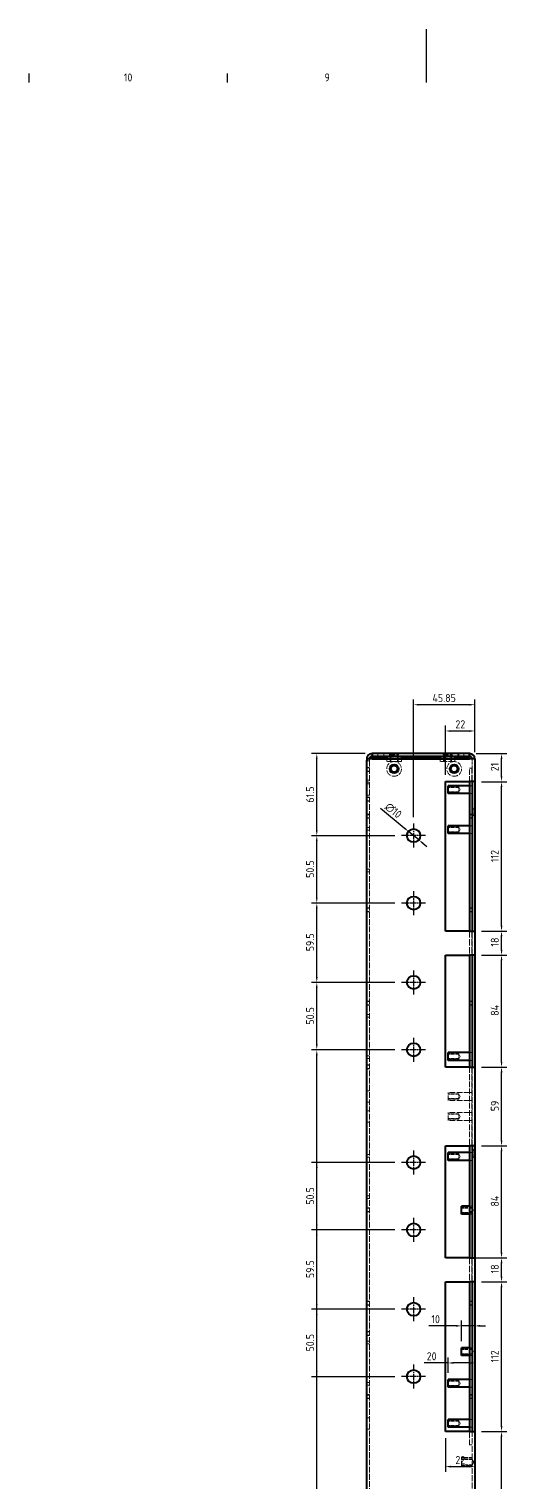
# Model space of a CAD drawing. Header units: millimetres. Extents: x 0 to 2378, y 0 to 1682.
# Drawn here: x 892 to 1250, y 592 to 1682 of the extents above; entities that cross this region are included whole.
import ezdxf

# ---------------------------------------------------------------- set-up
doc = ezdxf.new("R2010")
doc.units = ezdxf.units.MM
doc.header["$LTSCALE"] = 2
doc.linetypes.add('CHAIN', pattern=[0.3543, 0.2362, -0.0295, 0.0591, -0.0295])
doc.linetypes.add('DASHED', pattern=[0.2067, 0.1654, -0.0413])
doc.layers.get('0').update_dxf_attribs({"color": 3, "lineweight": 25})
for name, color, linetype, lineweight in [('가려진 것(ISO)', 2, 'DASHED', 18), ('가시적인 것(ISO)', 3, 'Continuous', 40), ('가시적인 좁은 것(ISO)', 3, 'Continuous', 35), ('경계(ISO)', 7, 'Continuous', 25), ('중심 표식(ISO)', 1, 'Continuous', 25), ('치수(ISO)', 2, 'Continuous', 25)]:
    doc.layers.add(name, color=color, linetype=linetype, lineweight=lineweight)
doc.styles.add('문자 텍스트_PSTEK_POSCO', font='isocp.shx')
doc.styles.add('치수 텍스트_PSTEK_POSCO', font='isocp.shx')
doc.dimstyles.new('치수_PSTEK_POSCO', dxfattribs={"dimscale": 2, "dimtxt": 3, "dimasz": 2, "dimexe": 2, "dimexo": 2.5, "dimgap": 1, "dimtad": 1, "dimrnd": 1e-08, "dimdsep": 46, "dimtxsty": '치수 텍스트_PSTEK_POSCO', "dimcen": 0.09, "dimdle": 10, "dimclrd": 7, "dimclre": 7, "dimclrt": 2, "dimadec": 1, "dimazin": 2, "dimtfac": 1, "dimtmove": 0, "dimatfit": 3, "dimfxl": 0, "dimtolj": 1, "dimlwd": -1, "dimlwe": -1, "dimarcsym": 0})

# ---------------------------------------------------------------- blocks, each defined once
blk = doc.blocks.new('경계 Default Border')
at = {"layer": '경계(ISO)'}
for p, q in [((445.88, 821), (445.88, 824.4)), ((520.19, 821), (520.19, 824.4))]:
    blk.add_line(p, q, dxfattribs=at)
at = {"layer": '경계(ISO)', "flags": 128}
blk.add_lwpolyline([(594.5, 841), (594.5, 821)], dxfattribs=at)
at = {"layer": '경계(ISO)', "color": 2, "char_height": 3, "attachment_point": 7, "style": '문자 텍스트_PSTEK_POSCO'}
for s, insert in [('10', (481.35, 821.37)), ('9', (556.49, 821.37))]:
    blk.add_mtext(s, dxfattribs=dict(at, insert=insert))
blk = doc.blocks.new('*D45')
at = {"layer": 'Defpoints', "color": 0}
for p in [(1221.5, 1138.9), (1245.5, 1138.9), (1225.5, 1117.9)]:
    blk.add_point(p, dxfattribs=at)
at = {"layer": '치수(ISO)', "color": 7}
for p, q in [((1226.5, 1138.9), (1249.5, 1138.9)), ((1245.5, 1121.9), (1245.5, 1134.9)), ((1230.5, 1117.9), (1249.5, 1117.9))]:
    blk.add_line(p, q, dxfattribs=at)
for points in [[(1244.9, 1134.9), (1246.2, 1134.9), (1245.5, 1138.9)], [(1244.9, 1121.9), (1246.2, 1121.9), (1245.5, 1117.9)]]:
    blk.add_solid(points, dxfattribs=at)
at = {"layer": '치수(ISO)', "color": 2, "insert": (1240.5, 1125.7), "char_height": 6, "attachment_point": 4, "rotation": 90, "style": '치수 텍스트_PSTEK_POSCO'}
blk.add_mtext('\\A1;21', dxfattribs=at)
blk = doc.blocks.new('*D46')
at = {"layer": 'Defpoints', "color": 0}
for p in [(1225.5, 1155.9), (1225.5, 1134.9), (1203.5, 1117.9)]:
    blk.add_point(p, dxfattribs=at)
at = {"layer": '치수(ISO)', "color": 7}
for p, q in [((1203.5, 1122.9), (1203.5, 1159.9)), ((1207.5, 1155.9), (1221.5, 1155.9)), ((1225.5, 1139.9), (1225.5, 1159.9))]:
    blk.add_line(p, q, dxfattribs=at)
for points in [[(1207.5, 1156.5), (1207.5, 1155.2), (1203.5, 1155.9)], [(1221.5, 1156.5), (1221.5, 1155.2), (1225.5, 1155.9)]]:
    blk.add_solid(points, dxfattribs=at)
at = {"layer": '치수(ISO)', "color": 2, "insert": (1211, 1160.9), "char_height": 6, "attachment_point": 4, "style": '치수 텍스트_PSTEK_POSCO'}
blk.add_mtext('\\A1;22', dxfattribs=at)
blk = doc.blocks.new('*D81')
at = {"layer": 'Defpoints', "color": 0}
for p in [(1107.2, 916.9), (1170.7, 916.9), (1148.5, 469.4)]:
    blk.add_point(p, dxfattribs=at)
at = {"layer": '치수(ISO)', "color": 7}
for p, q in [((1165.7, 916.9), (1103.2, 916.9)), ((1107.2, 473.4), (1107.2, 912.9)), ((1143.5, 469.4), (1103.2, 469.4))]:
    blk.add_line(p, q, dxfattribs=at)
for points in [[(1106.5, 912.9), (1107.8, 912.9), (1107.2, 916.9)], [(1106.5, 473.4), (1107.8, 473.4), (1107.2, 469.4)]]:
    blk.add_solid(points, dxfattribs=at)
at = {"layer": '치수(ISO)', "color": 2, "insert": (1102.2, 545.8), "char_height": 6, "attachment_point": 4, "rotation": 90, "style": '치수 텍스트_PSTEK_POSCO'}
blk.add_mtext('\\A1;447.5', dxfattribs=at)
blk = doc.blocks.new('*D82')
at = {"layer": 'Defpoints', "color": 0}
for p in [(1107.2, 967.4), (1170.7, 967.4), (1170.7, 916.9)]:
    blk.add_point(p, dxfattribs=at)
at = {"layer": '치수(ISO)', "color": 7}
for p, q in [((1165.7, 967.4), (1103.2, 967.4)), ((1107.2, 920.9), (1107.2, 963.4)), ((1165.7, 916.9), (1103.2, 916.9))]:
    blk.add_line(p, q, dxfattribs=at)
for points in [[(1106.5, 963.4), (1107.8, 963.4), (1107.2, 967.4)], [(1106.5, 920.9), (1107.8, 920.9), (1107.2, 916.9)]]:
    blk.add_solid(points, dxfattribs=at)
at = {"layer": '치수(ISO)', "color": 2, "insert": (1102.2, 935.8), "char_height": 6, "attachment_point": 4, "rotation": 90, "style": '치수 텍스트_PSTEK_POSCO'}
blk.add_mtext('\\A1;50.5', dxfattribs=at)
blk = doc.blocks.new('*D83')
at = {"layer": 'Defpoints', "color": 0}
for p in [(1107.2, 1026.9), (1170.7, 1026.9), (1170.7, 967.4)]:
    blk.add_point(p, dxfattribs=at)
at = {"layer": '치수(ISO)', "color": 7}
for p, q in [((1165.7, 1026.9), (1103.2, 1026.9)), ((1107.2, 971.4), (1107.2, 1022.9)), ((1165.7, 967.4), (1103.2, 967.4))]:
    blk.add_line(p, q, dxfattribs=at)
for points in [[(1106.5, 1022.9), (1107.8, 1022.9), (1107.2, 1026.9)], [(1106.5, 971.4), (1107.8, 971.4), (1107.2, 967.4)]]:
    blk.add_solid(points, dxfattribs=at)
at = {"layer": '치수(ISO)', "color": 2, "insert": (1102.2, 990.8), "char_height": 6, "attachment_point": 4, "rotation": 90, "style": '치수 텍스트_PSTEK_POSCO'}
blk.add_mtext('\\A1;59.5', dxfattribs=at)
blk = doc.blocks.new('*D84')
at = {"layer": 'Defpoints', "color": 0}
for p in [(1107.2, 1077.4), (1170.7, 1077.4), (1170.7, 1026.9)]:
    blk.add_point(p, dxfattribs=at)
at = {"layer": '치수(ISO)', "color": 7}
for p, q in [((1165.7, 1077.4), (1103.2, 1077.4)), ((1107.2, 1030.9), (1107.2, 1073.4)), ((1165.7, 1026.9), (1103.2, 1026.9))]:
    blk.add_line(p, q, dxfattribs=at)
for points in [[(1106.5, 1073.4), (1107.8, 1073.4), (1107.2, 1077.4)], [(1106.5, 1030.9), (1107.8, 1030.9), (1107.2, 1026.9)]]:
    blk.add_solid(points, dxfattribs=at)
at = {"layer": '치수(ISO)', "color": 2, "insert": (1102.2, 1045.8), "char_height": 6, "attachment_point": 4, "rotation": 90, "style": '치수 텍스트_PSTEK_POSCO'}
blk.add_mtext('\\A1;50.5', dxfattribs=at)
blk = doc.blocks.new('*D85')
at = {"layer": 'Defpoints', "color": 0}
for p in [(1107.2, 1138.9), (1148.5, 1138.9), (1170.7, 1077.4)]:
    blk.add_point(p, dxfattribs=at)
at = {"layer": '치수(ISO)', "color": 7}
for p, q in [((1143.5, 1138.9), (1103.2, 1138.9)), ((1107.2, 1081.4), (1107.2, 1134.9)), ((1165.7, 1077.4), (1103.2, 1077.4))]:
    blk.add_line(p, q, dxfattribs=at)
for points in [[(1106.5, 1134.9), (1107.8, 1134.9), (1107.2, 1138.9)], [(1106.5, 1081.4), (1107.8, 1081.4), (1107.2, 1077.4)]]:
    blk.add_solid(points, dxfattribs=at)
at = {"layer": '치수(ISO)', "color": 2, "insert": (1102.2, 1102.2), "char_height": 6, "attachment_point": 4, "rotation": 90, "style": '치수 텍스트_PSTEK_POSCO'}
blk.add_mtext('\\A1;61.5', dxfattribs=at)
blk = doc.blocks.new('*D86')
at = {"layer": 'Defpoints', "color": 0}
for p in [(1107.2, 722.4), (1170.7, 722.4), (1170.7, 671.9)]:
    blk.add_point(p, dxfattribs=at)
at = {"layer": '치수(ISO)', "color": 7}
for p, q in [((1165.7, 722.4), (1103.2, 722.4)), ((1107.2, 675.9), (1107.2, 718.4)), ((1165.7, 671.9), (1103.2, 671.9))]:
    blk.add_line(p, q, dxfattribs=at)
for points in [[(1106.5, 718.4), (1107.8, 718.4), (1107.2, 722.4)], [(1106.5, 675.9), (1107.8, 675.9), (1107.2, 671.9)]]:
    blk.add_solid(points, dxfattribs=at)
at = {"layer": '치수(ISO)', "color": 2, "insert": (1102.2, 690.8), "char_height": 6, "attachment_point": 4, "rotation": 90, "style": '치수 텍스트_PSTEK_POSCO'}
blk.add_mtext('\\A1;50.5', dxfattribs=at)
blk = doc.blocks.new('*D87')
at = {"layer": 'Defpoints', "color": 0}
for p in [(1107.2, 781.9), (1170.7, 781.9), (1170.7, 722.4)]:
    blk.add_point(p, dxfattribs=at)
at = {"layer": '치수(ISO)', "color": 7}
for p, q in [((1165.7, 781.9), (1103.2, 781.9)), ((1107.2, 726.4), (1107.2, 777.9)), ((1165.7, 722.4), (1103.2, 722.4))]:
    blk.add_line(p, q, dxfattribs=at)
for points in [[(1106.5, 777.9), (1107.8, 777.9), (1107.2, 781.9)], [(1106.5, 726.4), (1107.8, 726.4), (1107.2, 722.4)]]:
    blk.add_solid(points, dxfattribs=at)
at = {"layer": '치수(ISO)', "color": 2, "insert": (1102.2, 745.8), "char_height": 6, "attachment_point": 4, "rotation": 90, "style": '치수 텍스트_PSTEK_POSCO'}
blk.add_mtext('\\A1;59.5', dxfattribs=at)
blk = doc.blocks.new('*D88')
at = {"layer": 'Defpoints', "color": 0}
for p in [(1107.2, 832.4), (1170.7, 832.4), (1170.7, 781.9)]:
    blk.add_point(p, dxfattribs=at)
at = {"layer": '치수(ISO)', "color": 7}
for p, q in [((1165.7, 832.4), (1103.2, 832.4)), ((1107.2, 785.9), (1107.2, 828.4)), ((1165.7, 781.9), (1103.2, 781.9))]:
    blk.add_line(p, q, dxfattribs=at)
for points in [[(1106.5, 828.4), (1107.8, 828.4), (1107.2, 832.4)], [(1106.5, 785.9), (1107.8, 785.9), (1107.2, 781.9)]]:
    blk.add_solid(points, dxfattribs=at)
at = {"layer": '치수(ISO)', "color": 2, "insert": (1102.2, 800.8), "char_height": 6, "attachment_point": 4, "rotation": 90, "style": '치수 텍스트_PSTEK_POSCO'}
blk.add_mtext('\\A1;50.5', dxfattribs=at)
blk = doc.blocks.new('*D89')
at = {"layer": 'Defpoints', "color": 0}
for p in [(1179.7, 1175.6), (1225.5, 1134.9), (1179.7, 1086.4)]:
    blk.add_point(p, dxfattribs=at)
at = {"layer": '치수(ISO)', "color": 7}
for p, q in [((1179.7, 1091.4), (1179.7, 1179.6)), ((1225.5, 1139.9), (1225.5, 1179.6)), ((1221.5, 1175.6), (1183.7, 1175.6))]:
    blk.add_line(p, q, dxfattribs=at)
for points in [[(1183.7, 1176.2), (1183.7, 1174.9), (1179.7, 1175.6)], [(1221.5, 1176.2), (1221.5, 1174.9), (1225.5, 1175.6)]]:
    blk.add_solid(points, dxfattribs=at)
at = {"layer": '치수(ISO)', "color": 2, "insert": (1193.8, 1180.6), "char_height": 6, "attachment_point": 4, "style": '치수 텍스트_PSTEK_POSCO'}
blk.add_mtext('\\A1;45.85', dxfattribs=at)
blk = doc.blocks.new('*D90')
at = {"layer": 'Defpoints', "color": 0}
for p in [(1175.8, 1080.6), (1183.6, 1074.3)]:
    blk.add_point(p, dxfattribs=at)
at = {"layer": '치수(ISO)', "color": 7}
for p, q in [((1172.7, 1083.1), (1154.8, 1097.8)), ((1183.6, 1074.3), (1175.8, 1080.6)), ((1186.7, 1071.7), (1189.7, 1069.2))]:
    blk.add_line(p, q, dxfattribs=at)
for points in [[(1173.2, 1083.7), (1172.3, 1082.6), (1175.8, 1080.6)], [(1187.1, 1072.2), (1186.2, 1071.2), (1183.6, 1074.3)]]:
    blk.add_solid(points, dxfattribs=at)
at = {"layer": '치수(ISO)', "color": 2, "insert": (1159.5, 1100.4), "char_height": 6, "attachment_point": 4, "rotation": 320.6533, "style": '치수 텍스트_PSTEK_POSCO'}
blk.add_mtext('\\A1;∅10', dxfattribs=at)
blk = doc.blocks.new('*D91')
at = {"layer": 'Defpoints', "color": 0}
for p in [(1225.5, 630.9), (1245.5, 630.9), (1221.5, 469.4)]:
    blk.add_point(p, dxfattribs=at)
at = {"layer": '치수(ISO)', "color": 7}
for p, q in [((1230.5, 630.9), (1249.5, 630.9)), ((1245.5, 473.4), (1245.5, 626.9)), ((1226.5, 469.4), (1249.5, 469.4))]:
    blk.add_line(p, q, dxfattribs=at)
for points in [[(1244.9, 626.9), (1246.2, 626.9), (1245.5, 630.9)], [(1244.9, 473.4), (1246.2, 473.4), (1245.5, 469.4)]]:
    blk.add_solid(points, dxfattribs=at)
at = {"layer": '치수(ISO)', "color": 2, "insert": (1240.5, 527.3), "char_height": 6, "attachment_point": 4, "rotation": 90, "style": '치수 텍스트_PSTEK_POSCO'}
blk.add_mtext('\\A1;161.5', dxfattribs=at)
blk = doc.blocks.new('*D92')
at = {"layer": 'Defpoints', "color": 0}
for p in [(1225.5, 742.9), (1245.5, 742.9), (1225.5, 630.9)]:
    blk.add_point(p, dxfattribs=at)
at = {"layer": '치수(ISO)', "color": 7}
for p, q in [((1230.5, 742.9), (1249.5, 742.9)), ((1245.5, 634.9), (1245.5, 738.9)), ((1230.5, 630.9), (1249.5, 630.9))]:
    blk.add_line(p, q, dxfattribs=at)
for points in [[(1244.9, 738.9), (1246.2, 738.9), (1245.5, 742.9)], [(1244.9, 634.9), (1246.2, 634.9), (1245.5, 630.9)]]:
    blk.add_solid(points, dxfattribs=at)
at = {"layer": '치수(ISO)', "color": 2, "insert": (1240.5, 682.6), "char_height": 6, "attachment_point": 4, "rotation": 90, "style": '치수 텍스트_PSTEK_POSCO'}
blk.add_mtext('\\A1;112', dxfattribs=at)
blk = doc.blocks.new('*D93')
at = {"layer": 'Defpoints', "color": 0}
for p in [(1225.5, 760.9), (1245.5, 760.9), (1225.5, 742.9)]:
    blk.add_point(p, dxfattribs=at)
at = {"layer": '치수(ISO)', "color": 7}
for p, q in [((1230.5, 760.9), (1249.5, 760.9)), ((1245.5, 746.9), (1245.5, 756.9)), ((1230.5, 742.9), (1249.5, 742.9))]:
    blk.add_line(p, q, dxfattribs=at)
for points in [[(1244.9, 756.9), (1246.2, 756.9), (1245.5, 760.9)], [(1244.9, 746.9), (1246.2, 746.9), (1245.5, 742.9)]]:
    blk.add_solid(points, dxfattribs=at)
at = {"layer": '치수(ISO)', "color": 2, "insert": (1240.5, 749.3), "char_height": 6, "attachment_point": 4, "rotation": 90, "style": '치수 텍스트_PSTEK_POSCO'}
blk.add_mtext('\\A1;18', dxfattribs=at)
blk = doc.blocks.new('*D94')
at = {"layer": 'Defpoints', "color": 0}
for p in [(1225.5, 844.9), (1245.5, 844.9), (1225.5, 760.9)]:
    blk.add_point(p, dxfattribs=at)
at = {"layer": '치수(ISO)', "color": 7}
for p, q in [((1230.5, 844.9), (1249.5, 844.9)), ((1245.5, 764.9), (1245.5, 840.9)), ((1230.5, 760.9), (1249.5, 760.9))]:
    blk.add_line(p, q, dxfattribs=at)
for points in [[(1244.9, 840.9), (1246.2, 840.9), (1245.5, 844.9)], [(1244.9, 764.9), (1246.2, 764.9), (1245.5, 760.9)]]:
    blk.add_solid(points, dxfattribs=at)
at = {"layer": '치수(ISO)', "color": 2, "insert": (1240.5, 799.4), "char_height": 6, "attachment_point": 4, "rotation": 90, "style": '치수 텍스트_PSTEK_POSCO'}
blk.add_mtext('\\A1;84', dxfattribs=at)
blk = doc.blocks.new('*D95')
at = {"layer": 'Defpoints', "color": 0}
for p in [(1225.5, 844.9), (1245.5, 844.9), (1221.5, 760.9)]:
    blk.add_point(p, dxfattribs=at)
at = {"layer": '치수(ISO)', "color": 7}
for p, q in [((1230.5, 844.9), (1249.5, 844.9)), ((1245.5, 764.9), (1245.5, 840.9)), ((1226.5, 760.9), (1249.5, 760.9))]:
    blk.add_line(p, q, dxfattribs=at)
for points in [[(1244.9, 840.9), (1246.2, 840.9), (1245.5, 844.9)], [(1244.9, 764.9), (1246.2, 764.9), (1245.5, 760.9)]]:
    blk.add_solid(points, dxfattribs=at)
at = {"layer": '치수(ISO)', "color": 2, "insert": (1240.5, 799.4), "char_height": 6, "attachment_point": 4, "rotation": 90, "style": '치수 텍스트_PSTEK_POSCO'}
blk.add_mtext('\\A1;84', dxfattribs=at)
blk = doc.blocks.new('*D96')
at = {"layer": 'Defpoints', "color": 0}
for p in [(1225.5, 903.9), (1245.5, 903.9), (1225.5, 844.9)]:
    blk.add_point(p, dxfattribs=at)
at = {"layer": '치수(ISO)', "color": 7}
for p, q in [((1230.5, 903.9), (1249.5, 903.9)), ((1245.5, 848.9), (1245.5, 899.9)), ((1230.5, 844.9), (1249.5, 844.9))]:
    blk.add_line(p, q, dxfattribs=at)
for points in [[(1244.9, 899.9), (1246.2, 899.9), (1245.5, 903.9)], [(1244.9, 848.9), (1246.2, 848.9), (1245.5, 844.9)]]:
    blk.add_solid(points, dxfattribs=at)
at = {"layer": '치수(ISO)', "color": 2, "insert": (1240.5, 870.9), "char_height": 6, "attachment_point": 4, "rotation": 90, "style": '치수 텍스트_PSTEK_POSCO'}
blk.add_mtext('\\A1;59', dxfattribs=at)
blk = doc.blocks.new('*D97')
at = {"layer": 'Defpoints', "color": 0}
for p in [(1225.5, 987.9), (1245.5, 987.9), (1225.5, 903.9)]:
    blk.add_point(p, dxfattribs=at)
at = {"layer": '치수(ISO)', "color": 7}
for p, q in [((1230.5, 987.9), (1249.5, 987.9)), ((1245.5, 907.9), (1245.5, 983.9)), ((1230.5, 903.9), (1249.5, 903.9))]:
    blk.add_line(p, q, dxfattribs=at)
for points in [[(1244.9, 983.9), (1246.2, 983.9), (1245.5, 987.9)], [(1244.9, 907.9), (1246.2, 907.9), (1245.5, 903.9)]]:
    blk.add_solid(points, dxfattribs=at)
at = {"layer": '치수(ISO)', "color": 2, "insert": (1240.5, 942.4), "char_height": 6, "attachment_point": 4, "rotation": 90, "style": '치수 텍스트_PSTEK_POSCO'}
blk.add_mtext('\\A1;84', dxfattribs=at)
blk = doc.blocks.new('*D98')
at = {"layer": 'Defpoints', "color": 0}
for p in [(1225.5, 1005.9), (1245.5, 1005.9), (1225.5, 987.9)]:
    blk.add_point(p, dxfattribs=at)
at = {"layer": '치수(ISO)', "color": 7}
for p, q in [((1230.5, 1005.9), (1249.5, 1005.9)), ((1245.5, 991.9), (1245.5, 1001.9)), ((1230.5, 987.9), (1249.5, 987.9))]:
    blk.add_line(p, q, dxfattribs=at)
for points in [[(1244.9, 1001.9), (1246.2, 1001.9), (1245.5, 1005.9)], [(1244.9, 991.9), (1246.2, 991.9), (1245.5, 987.9)]]:
    blk.add_solid(points, dxfattribs=at)
at = {"layer": '치수(ISO)', "color": 2, "insert": (1240.5, 994.3), "char_height": 6, "attachment_point": 4, "rotation": 90, "style": '치수 텍스트_PSTEK_POSCO'}
blk.add_mtext('\\A1;18', dxfattribs=at)
blk = doc.blocks.new('*D99')
at = {"layer": 'Defpoints', "color": 0}
for p in [(1225.5, 1117.9), (1245.5, 1117.9), (1225.5, 1005.9)]:
    blk.add_point(p, dxfattribs=at)
at = {"layer": '치수(ISO)', "color": 7}
for p, q in [((1230.5, 1117.9), (1249.5, 1117.9)), ((1245.5, 1009.9), (1245.5, 1113.9)), ((1230.5, 1005.9), (1249.5, 1005.9))]:
    blk.add_line(p, q, dxfattribs=at)
for points in [[(1244.9, 1113.9), (1246.2, 1113.9), (1245.5, 1117.9)], [(1244.9, 1009.9), (1246.2, 1009.9), (1245.5, 1005.9)]]:
    blk.add_solid(points, dxfattribs=at)
at = {"layer": '치수(ISO)', "color": 2, "insert": (1240.5, 1057.6), "char_height": 6, "attachment_point": 4, "rotation": 90, "style": '치수 텍스트_PSTEK_POSCO'}
blk.add_mtext('\\A1;112', dxfattribs=at)
blk = doc.blocks.new('*D100')
at = {"layer": 'Defpoints', "color": 0}
for p in [(1203.5, 630.9), (1225.5, 604.5), (1225.5, 598)]:
    blk.add_point(p, dxfattribs=at)
at = {"layer": '치수(ISO)', "color": 7}
for p, q in [((1203.5, 625.9), (1203.5, 600.5)), ((1207.5, 604.5), (1221.5, 604.5))]:
    blk.add_line(p, q, dxfattribs=at)
for points in [[(1207.5, 605.2), (1207.5, 603.8), (1203.5, 604.5)], [(1221.5, 605.2), (1221.5, 603.8), (1225.5, 604.5)]]:
    blk.add_solid(points, dxfattribs=at)
at = {"layer": '치수(ISO)', "color": 2, "insert": (1211, 609.5), "char_height": 6, "attachment_point": 4, "style": '치수 텍스트_PSTEK_POSCO'}
blk.add_mtext('\\A1;22', dxfattribs=at)
blk = doc.blocks.new('*D124')
at = {"layer": 'Defpoints', "color": 0}
for p in [(1225.5, 682.2), (1205.5, 669.9), (1225.5, 630.9)]:
    blk.add_point(p, dxfattribs=at)
at = {"layer": '치수(ISO)', "color": 7}
for p, q in [((1205.5, 682.2), (1187.5, 682.2)), ((1205.5, 674.9), (1205.5, 686.2)), ((1221.5, 682.2), (1209.5, 682.2))]:
    blk.add_line(p, q, dxfattribs=at)
for points in [[(1209.5, 682.9), (1209.5, 681.5), (1205.5, 682.2)], [(1221.5, 682.9), (1221.5, 681.5), (1225.5, 682.2)]]:
    blk.add_solid(points, dxfattribs=at)
at = {"layer": '치수(ISO)', "color": 2, "insert": (1189.5, 687.2), "char_height": 6, "attachment_point": 4, "style": '치수 텍스트_PSTEK_POSCO'}
blk.add_mtext('\\A1;20', dxfattribs=at)
blk = doc.blocks.new('*D125')
at = {"layer": 'Defpoints', "color": 0}
for p in [(1225.5, 742.9), (1225.5, 710), (1215.5, 693.6)]:
    blk.add_point(p, dxfattribs=at)
at = {"layer": '치수(ISO)', "color": 7}
for p, q in [((1211.5, 710), (1191, 710)), ((1215.5, 698.6), (1215.5, 714)), ((1225.5, 710), (1215.5, 710)), ((1229.5, 710), (1233.5, 710))]:
    blk.add_line(p, q, dxfattribs=at)
for points in [[(1211.5, 710.7), (1211.5, 709.3), (1215.5, 710)], [(1229.5, 710.7), (1229.5, 709.3), (1225.5, 710)]]:
    blk.add_solid(points, dxfattribs=at)
at = {"layer": '치수(ISO)', "color": 2, "insert": (1193, 715), "char_height": 6, "attachment_point": 4, "style": '치수 텍스트_PSTEK_POSCO'}
blk.add_mtext('\\A1;10', dxfattribs=at)

msp = doc.modelspace()

# ---------------------------------------------------------------- linework, layer by layer
at = {"layer": '가려진 것(ISO)', "ltscale": 1.904597}
for p, q in [((1146.545, 1133.524), (1144.545, 1133.524)), ((1146.545, 1133.524), (1146.545, 1134.938)), ((1152.795, 1136.938), (1152.795, 1138.938)), ((1157.295, 1136.938), (1157.295, 1138.938)), ((1159.545, 1134.938), (1159.545, 1132.938)), ((1161.545, 1138.938), (1161.545, 1136.938)), ((1170.545, 1134.938), (1170.545, 1132.938)), ((1199.545, 1134.938), (1199.545, 1132.938)), ((1208.545, 1138.938), (1208.545, 1136.938)), ((1210.545, 1134.938), (1210.545, 1132.938)), ((1212.795, 1136.938), (1212.795, 1138.938)), ((1213.545, 1138.938), (1213.545, 1136.938)), ((1217.295, 1136.938), (1217.295, 1138.938)), ((1146.545, 1128.438), (1144.545, 1128.438)), ((1146.545, 1128.167), (1144.545, 1128.167)), ((1146.545, 1125.708), (1144.545, 1125.708)), ((1144.545, 1125.438), (1146.545, 1125.438)), ((1144.545, 1118.938), (1146.545, 1118.938)), ((1146.545, 1117.524), (1144.545, 1117.524)), ((1146.545, 1116.188), (1144.545, 1116.188)), ((1223.545, 1114.888), (1221.545, 1114.888)), ((1146.545, 1107.688), (1144.545, 1107.688)), ((1146.545, 1106.188), (1144.545, 1106.188)), ((1146.545, 1105.917), (1144.545, 1105.917)), ((1146.545, 1103.458), (1144.545, 1103.458)), ((1144.545, 1103.188), (1146.545, 1103.188)), ((1223.545, 1108.988), (1221.545, 1108.988)), ((1146.545, 1093.438), (1144.545, 1093.438)), ((1146.545, 1093.167), (1144.545, 1093.167)), ((1146.545, 1090.708), (1144.545, 1090.708)), ((1144.545, 1090.438), (1146.545, 1090.438)), ((1223.545, 1093.438), (1221.545, 1093.438)), ((1223.545, 1093.167), (1221.545, 1093.167)), ((1223.545, 1090.708), (1221.545, 1090.708)), ((1221.545, 1090.438), (1223.545, 1090.438)), ((1144.545, 1083.438), (1146.545, 1083.438)), ((1144.545, 1081.438), (1146.545, 1081.438)), ((1223.545, 1084.888), (1221.545, 1084.888)), ((1223.545, 1078.988), (1221.545, 1078.988)), ((1144.545, 1052.438), (1146.545, 1052.438)), ((1146.545, 1050.438), (1144.545, 1050.438)), ((1146.545, 1023.438), (1144.545, 1023.438)), ((1146.545, 1023.167), (1144.545, 1023.167)), ((1146.545, 1020.708), (1144.545, 1020.708)), ((1144.545, 1020.438), (1146.545, 1020.438)), ((1223.545, 1023.438), (1221.545, 1023.438)), ((1223.545, 1023.167), (1221.545, 1023.167)), ((1223.545, 1020.708), (1221.545, 1020.708)), ((1221.545, 1020.438), (1223.545, 1020.438)), ((1146.545, 953.438), (1144.545, 953.438)), ((1146.545, 953.167), (1144.545, 953.167)), ((1146.545, 950.708), (1144.545, 950.708)), ((1144.545, 950.438), (1146.545, 950.438)), ((1223.545, 953.438), (1221.545, 953.438)), ((1223.545, 953.167), (1221.545, 953.167)), ((1223.545, 950.708), (1221.545, 950.708)), ((1221.545, 950.438), (1223.545, 950.438)), ((1144.545, 943.438), (1146.545, 943.438)), ((1144.545, 941.438), (1146.545, 941.438)), ((1144.545, 912.438), (1146.545, 912.438)), ((1146.545, 910.438), (1144.545, 910.438)), ((1146.545, 905.688), (1144.545, 905.688)), ((1146.545, 905.417), (1144.545, 905.417)), ((1223.545, 914.888), (1221.545, 914.888)), ((1223.545, 908.988), (1221.545, 908.988)), ((1146.545, 902.958), (1144.545, 902.958)), ((1144.545, 902.688), (1146.545, 902.688)), ((1146.545, 886.188), (1144.545, 886.188)), ((1223.545, 884.888), (1221.545, 884.888)), ((1146.545, 877.688), (1144.545, 877.688)), ((1223.545, 878.988), (1221.545, 878.988)), ((1146.545, 871.188), (1144.545, 871.188)), ((1146.545, 862.688), (1144.545, 862.688)), ((1223.545, 869.888), (1221.545, 869.888)), ((1223.545, 863.988), (1221.545, 863.988)), ((1223.545, 839.888), (1221.545, 839.888)), ((1144.545, 838.438), (1146.545, 838.438)), ((1144.545, 836.438), (1146.545, 836.438)), ((1223.545, 833.988), (1221.545, 833.988)), ((1144.545, 807.438), (1146.545, 807.438)), ((1146.545, 805.438), (1144.545, 805.438)), ((1146.545, 798.438), (1144.545, 798.438)), ((1146.545, 798.167), (1144.545, 798.167)), ((1146.545, 795.708), (1144.545, 795.708)), ((1223.545, 799.638), (1221.545, 799.638)), ((1223.545, 798.438), (1221.545, 798.438)), ((1223.545, 798.167), (1221.545, 798.167)), ((1223.545, 795.708), (1221.545, 795.708)), ((1144.545, 795.438), (1146.545, 795.438)), ((1221.545, 795.438), (1223.545, 795.438)), ((1223.545, 793.738), (1221.545, 793.738)), ((1146.545, 728.438), (1144.545, 728.438)), ((1146.545, 728.167), (1144.545, 728.167)), ((1146.545, 725.708), (1144.545, 725.708)), ((1144.545, 725.438), (1146.545, 725.438)), ((1223.545, 728.438), (1221.545, 728.438)), ((1223.545, 728.167), (1221.545, 728.167)), ((1223.545, 725.708), (1221.545, 725.708)), ((1221.545, 725.438), (1223.545, 725.438)), ((1146.545, 705.688), (1144.545, 705.688)), ((1146.545, 705.417), (1144.545, 705.417)), ((1146.545, 702.958), (1144.545, 702.958)), ((1144.545, 702.688), (1146.545, 702.688)), ((1144.545, 698.438), (1146.545, 698.438)), ((1144.545, 696.438), (1146.545, 696.438)), ((1223.545, 693.638), (1221.545, 693.638)), ((1223.545, 687.738), (1221.545, 687.738)), ((1144.545, 667.438), (1146.545, 667.438)), ((1146.545, 665.438), (1144.545, 665.438)), ((1223.545, 669.888), (1221.545, 669.888)), ((1146.545, 658.438), (1144.545, 658.438)), ((1146.545, 658.167), (1144.545, 658.167)), ((1146.545, 655.708), (1144.545, 655.708)), ((1144.545, 655.438), (1146.545, 655.438)), ((1223.545, 663.988), (1221.545, 663.988)), ((1223.545, 658.438), (1221.545, 658.438)), ((1223.545, 658.167), (1221.545, 658.167)), ((1223.545, 655.708), (1221.545, 655.708)), ((1221.545, 655.438), (1223.545, 655.438)), ((1146.545, 641.188), (1144.545, 641.188)), ((1146.545, 632.688), (1144.545, 632.688)), ((1223.545, 639.888), (1221.545, 639.888)), ((1223.545, 633.988), (1221.545, 633.988)), ((1221.545, 620.938), (1223.545, 620.938))]:
    msp.add_line(p, q, dxfattribs=at)
at = {"layer": '가려진 것(ISO)', "ltscale": 13.059863}
msp.add_line((1146.545, 1133.524), (1146.545, 474.852), dxfattribs=at)
at = {"layer": '가려진 것(ISO)', "ltscale": 7.618686}
for p, q in [((1159.045, 1135.524), (1151.045, 1135.524)), ((1219.045, 1135.524), (1211.045, 1135.524)), ((1213.545, 1113.938), (1205.545, 1113.938)), ((1213.545, 1113.559), (1205.545, 1113.559)), ((1213.545, 1110.317), (1205.545, 1110.317)), ((1205.545, 1109.938), (1213.545, 1109.938)), ((1213.545, 1083.938), (1205.545, 1083.938)), ((1213.545, 1083.559), (1205.545, 1083.559)), ((1213.545, 1080.317), (1205.545, 1080.317)), ((1205.545, 1079.938), (1213.545, 1079.938)), ((1213.545, 913.938), (1205.545, 913.938)), ((1213.545, 913.559), (1205.545, 913.559)), ((1213.545, 910.317), (1205.545, 910.317)), ((1205.545, 909.938), (1213.545, 909.938)), ((1213.545, 883.938), (1205.545, 883.938)), ((1213.545, 883.559), (1205.545, 883.559)), ((1213.545, 880.317), (1205.545, 880.317)), ((1205.545, 879.938), (1213.545, 879.938)), ((1213.545, 868.938), (1205.545, 868.938)), ((1213.545, 868.559), (1205.545, 868.559)), ((1213.545, 865.317), (1205.545, 865.317)), ((1205.545, 864.938), (1213.545, 864.938)), ((1213.545, 838.938), (1205.545, 838.938)), ((1213.545, 838.559), (1205.545, 838.559)), ((1213.545, 835.317), (1205.545, 835.317)), ((1205.545, 834.938), (1213.545, 834.938)), ((1223.545, 798.688), (1215.545, 798.688)), ((1223.545, 798.309), (1215.545, 798.309)), ((1223.545, 795.067), (1215.545, 795.067)), ((1215.545, 794.688), (1223.545, 794.688)), ((1223.545, 692.688), (1215.545, 692.688)), ((1223.545, 692.309), (1215.545, 692.309)), ((1223.545, 689.067), (1215.545, 689.067)), ((1215.545, 688.688), (1223.545, 688.688)), ((1213.545, 668.938), (1205.545, 668.938)), ((1213.545, 668.559), (1205.545, 668.559)), ((1213.545, 665.317), (1205.545, 665.317)), ((1205.545, 664.938), (1213.545, 664.938)), ((1213.545, 638.938), (1205.545, 638.938)), ((1213.545, 638.559), (1205.545, 638.559)), ((1213.545, 635.317), (1205.545, 635.317)), ((1205.545, 634.938), (1213.545, 634.938)), ((1223.545, 611.288), (1215.545, 611.288)), ((1223.545, 610.338), (1215.545, 610.338)), ((1223.545, 609.905), (1215.545, 609.905)), ((1223.545, 605.771), (1215.545, 605.771)), ((1215.545, 605.338), (1223.545, 605.338)), ((1223.545, 604.388), (1215.545, 604.388))]:
    msp.add_line(p, q, dxfattribs=at)
at = {"layer": '가려진 것(ISO)', "ltscale": 1.428422}
for p, q in [((1153.045, 1136.938), (1153.045, 1135.438)), ((1153.424, 1136.938), (1153.424, 1135.438)), ((1156.666, 1136.938), (1156.666, 1135.438)), ((1157.045, 1135.438), (1157.045, 1136.938)), ((1213.045, 1136.938), (1213.045, 1135.438)), ((1213.424, 1136.938), (1213.424, 1135.438)), ((1216.666, 1136.938), (1216.666, 1135.438)), ((1217.045, 1135.438), (1217.045, 1136.938))]:
    msp.add_line(p, q, dxfattribs=at)
at = {"layer": '가려진 것(ISO)', "ltscale": 13.304306}
for p, q in [((1170.545, 1135.524), (1159.545, 1135.524)), ((1210.545, 1135.524), (1199.545, 1135.524))]:
    msp.add_line(p, q, dxfattribs=at)
at = {"layer": '가려진 것(ISO)', "ltscale": 0.952248}
for p, q in [((1161.795, 1137.938), (1161.795, 1138.938)), ((1168.295, 1137.938), (1168.295, 1138.938)), ((1201.795, 1137.938), (1201.795, 1138.938)), ((1208.295, 1137.938), (1208.295, 1138.938))]:
    msp.add_line(p, q, dxfattribs=at)
at = {"layer": '가려진 것(ISO)', "ltscale": 12.349028}
for p, q in [((1161.795, 1137.938), (1168.295, 1137.938)), ((1201.795, 1137.938), (1208.295, 1137.938))]:
    msp.add_line(p, q, dxfattribs=at)
at = {"layer": '가려진 것(ISO)', "ltscale": 4.761642}
for p, q in [((1162.045, 1137.938), (1162.045, 1132.938)), ((1162.587, 1137.938), (1162.587, 1132.938)), ((1167.504, 1137.938), (1167.504, 1132.938)), ((1168.045, 1132.938), (1168.045, 1137.938)), ((1202.045, 1137.938), (1202.045, 1132.938)), ((1202.587, 1137.938), (1202.587, 1132.938)), ((1207.504, 1137.938), (1207.504, 1132.938)), ((1208.045, 1132.938), (1208.045, 1137.938))]:
    msp.add_line(p, q, dxfattribs=at)
at = {"layer": '가려진 것(ISO)', "ltscale": 6.666338}
msp.add_line((1223.545, 1127.938), (1223.545, 1134.938), dxfattribs=at)
at = {"layer": '가려진 것(ISO)', "ltscale": 13.932237}
for p, q in [((1170.545, 1132.938), (1159.545, 1132.938)), ((1210.545, 1132.938), (1199.545, 1132.938))]:
    msp.add_line(p, q, dxfattribs=at)
at = {"layer": '가려진 것(ISO)', "ltscale": 12.094824}
for p, q in [((1221.545, 1117.938), (1221.545, 1127.938)), ((1223.277, 1127.938), (1223.277, 1117.938)), ((1223.545, 1127.938), (1223.545, 1117.938)), ((1221.545, 620.938), (1221.545, 630.938)), ((1223.545, 630.938), (1223.545, 620.938))]:
    msp.add_line(p, q, dxfattribs=at)
at = {"layer": '가려진 것(ISO)', "ltscale": 1.649416}
msp.add_line((1221.545, 1127.938), (1223.277, 1127.938), dxfattribs=at)
at = {"layer": '가려진 것(ISO)', "ltscale": 0.255081}
msp.add_line((1223.277, 1127.938), (1223.545, 1127.938), dxfattribs=at)
at = {"layer": '가려진 것(ISO)', "ltscale": 5.983681}
for p, q in [((1213.545, 1113.938), (1213.545, 1109.938)), ((1213.545, 1083.938), (1213.545, 1079.938)), ((1213.545, 913.938), (1213.545, 909.938)), ((1213.545, 883.938), (1213.545, 879.938)), ((1213.545, 868.938), (1213.545, 864.938)), ((1213.545, 838.938), (1213.545, 834.938)), ((1213.545, 668.938), (1213.545, 664.938)), ((1213.545, 638.938), (1213.545, 634.938))]:
    msp.add_line(p, q, dxfattribs=at)
at = {"layer": '가려진 것(ISO)', "ltscale": 1.800898}
for p, q in [((1214.519, 1111.938), (1213.545, 1113.559)), ((1214.519, 1111.938), (1213.545, 1110.317)), ((1214.519, 1081.938), (1213.545, 1083.559)), ((1214.519, 1081.938), (1213.545, 1080.317)), ((1214.519, 911.938), (1213.545, 913.559)), ((1214.519, 911.938), (1213.545, 910.317)), ((1214.519, 881.938), (1213.545, 883.559)), ((1214.519, 881.938), (1213.545, 880.317)), ((1214.519, 866.938), (1213.545, 868.559)), ((1214.519, 866.938), (1213.545, 865.317)), ((1214.519, 836.938), (1213.545, 838.559)), ((1214.519, 836.938), (1213.545, 835.317)), ((1224.519, 796.688), (1223.545, 798.309)), ((1224.519, 796.688), (1223.545, 795.067)), ((1224.519, 690.688), (1223.545, 692.309)), ((1224.519, 690.688), (1223.545, 689.067)), ((1214.519, 666.938), (1213.545, 668.559)), ((1214.519, 666.938), (1213.545, 665.317)), ((1214.519, 636.938), (1213.545, 638.559)), ((1214.519, 636.938), (1213.545, 635.317))]:
    msp.add_line(p, q, dxfattribs=at)
at = {"layer": '가려진 것(ISO)', "ltscale": 0.714161}
for p, q in [((1224.295, 1097.438), (1223.545, 1097.438)), ((1224.295, 1092.938), (1223.545, 1092.938)), ((1224.295, 841.438), (1223.545, 841.438)), ((1224.295, 836.938), (1223.545, 836.938))]:
    msp.add_line(p, q, dxfattribs=at)
at = {"layer": '가려진 것(ISO)', "ltscale": 1.68343}
for p, q in [((1224.295, 1097.438), (1225.545, 1098.688)), ((1224.295, 1092.938), (1225.545, 1091.688)), ((1224.295, 841.438), (1225.545, 842.688)), ((1224.295, 836.938), (1225.545, 835.688))]:
    msp.add_line(p, q, dxfattribs=at)
at = {"layer": '가려진 것(ISO)', "ltscale": 6.731654}
for p, q in [((1224.295, 1092.938), (1224.295, 1097.438)), ((1224.295, 836.938), (1224.295, 841.438))]:
    msp.add_line(p, q, dxfattribs=at)
at = {"layer": '가려진 것(ISO)', "ltscale": 14.513788}
for p, q in [((1221.545, 1005.938), (1221.545, 987.938)), ((1223.277, 1005.938), (1223.277, 987.938)), ((1223.545, 987.938), (1223.545, 1005.938)), ((1221.545, 760.938), (1221.545, 742.938)), ((1223.277, 760.938), (1223.277, 742.938)), ((1223.545, 742.938), (1223.545, 760.938))]:
    msp.add_line(p, q, dxfattribs=at)
at = {"layer": '가려진 것(ISO)', "ltscale": 12.974447}
for p, q in [((1221.545, 903.938), (1221.545, 844.938)), ((1223.277, 903.938), (1223.277, 844.938)), ((1223.545, 844.938), (1223.545, 903.938))]:
    msp.add_line(p, q, dxfattribs=at)
at = {"layer": '가려진 것(ISO)', "ltscale": 11.209118}
for p, q in [((1205.545, 878.988), (1205.545, 884.888)), ((1205.545, 863.988), (1205.545, 869.888))]:
    msp.add_line(p, q, dxfattribs=at)
at = {"layer": '가려진 것(ISO)', "ltscale": 12.901145}
for p, q in [((1221.545, 884.888), (1205.545, 884.888)), ((1221.545, 878.988), (1205.545, 878.988)), ((1221.545, 869.888), (1205.545, 869.888)), ((1221.545, 863.988), (1205.545, 863.988))]:
    msp.add_line(p, q, dxfattribs=at)
at = {"layer": '가려진 것(ISO)', "ltscale": 13.108968}
msp.add_line((1215.545, 604.388), (1215.545, 611.288), dxfattribs=at)
at = {"layer": '가려진 것(ISO)', "ltscale": 13.214714}
msp.add_line((1223.545, 473.438), (1223.545, 620.938), dxfattribs=at)
at = {"layer": '가려진 것(ISO)', "ltscale": 2.296422}
for q in [(1223.545, 609.905), (1223.545, 605.771)]:
    msp.add_line((1224.787, 607.838), q, dxfattribs=at)
at = {"layer": '가려진 것(ISO)', "ltscale": 13.932237}
for centre in [(1165.045, 1127.438), (1210.045, 1127.438)]:
    msp.add_circle(centre, 5.5, dxfattribs=at)
at = {"layer": '가려진 것(ISO)', "ltscale": 2.015251}
msp.add_arc((1148.545, 1133.524), 2, 135, 180, dxfattribs=at)
at = {"layer": '가려진 것(ISO)', "ltscale": 1.070908}
msp.add_open_spline([(1146.576, 1135.26), (1146.263, 1135.171), (1145.973, 1135.063), (1145.718, 1134.937)], degree=3, dxfattribs=at)
at = {"layer": '가시적인 것(ISO)'}
for p, q in [((1145.717, 1134.938), (1144.545, 1134.938)), ((1144.545, 1134.938), (1144.545, 1133.524)), ((1144.545, 474.852), (1144.545, 1133.524)), ((1148.545, 1134.938), (1145.717, 1134.938)), ((1221.545, 1138.938), (1148.545, 1138.938)), ((1148.545, 1138.938), (1148.545, 1136.938)), ((1148.545, 1136.938), (1221.545, 1136.938)), ((1151.045, 1135.524), (1148.545, 1135.524)), ((1148.545, 1134.938), (1221.545, 1134.938)), ((1151.045, 1136.938), (1151.045, 1135.438)), ((1159.045, 1135.438), (1151.045, 1135.438)), ((1159.045, 1136.938), (1159.045, 1135.438)), ((1159.545, 1135.524), (1159.045, 1135.524)), ((1159.545, 1136.938), (1159.545, 1134.938)), ((1170.545, 1136.938), (1170.545, 1134.938)), ((1199.545, 1135.524), (1170.545, 1135.524)), ((1199.545, 1136.938), (1199.545, 1134.938)), ((1210.545, 1136.938), (1210.545, 1134.938)), ((1211.045, 1135.524), (1210.545, 1135.524)), ((1211.045, 1136.938), (1211.045, 1135.438)), ((1219.045, 1135.438), (1211.045, 1135.438)), ((1219.045, 1136.938), (1219.045, 1135.438)), ((1221.545, 1135.524), (1219.045, 1135.524)), ((1221.545, 1136.938), (1221.545, 1138.938)), ((1221.545, 1134.938), (1221.545, 1135.524)), ((1225.545, 1134.938), (1221.545, 1134.938)), ((1225.545, 1134.938), (1225.545, 1117.938)), ((1203.545, 1117.938), (1221.545, 1117.938)), ((1203.545, 1005.938), (1203.545, 1117.938)), ((1205.545, 1108.988), (1205.545, 1114.888)), ((1221.545, 1114.888), (1205.545, 1114.888)), ((1225.545, 1117.938), (1221.545, 1117.938)), ((1221.545, 1117.938), (1221.545, 1005.938)), ((1223.545, 1117.938), (1223.545, 1005.938)), ((1225.545, 1117.938), (1225.545, 1005.938)), ((1221.545, 1108.988), (1205.545, 1108.988)), ((1205.545, 1078.988), (1205.545, 1084.888)), ((1221.545, 1084.888), (1205.545, 1084.888)), ((1221.545, 1078.988), (1205.545, 1078.988)), ((1221.545, 1005.938), (1203.545, 1005.938)), ((1221.545, 1005.938), (1225.545, 1005.938)), ((1225.545, 1005.938), (1225.545, 987.938)), ((1203.545, 987.938), (1221.545, 987.938)), ((1203.545, 903.938), (1203.545, 987.938)), ((1225.545, 987.938), (1221.545, 987.938)), ((1221.545, 987.938), (1221.545, 903.938)), ((1223.545, 987.938), (1223.545, 903.938)), ((1225.545, 987.938), (1225.545, 903.938)), ((1205.545, 908.988), (1205.545, 914.888)), ((1221.545, 914.888), (1205.545, 914.888)), ((1221.545, 908.988), (1205.545, 908.988)), ((1221.545, 903.938), (1203.545, 903.938)), ((1221.545, 903.938), (1225.545, 903.938)), ((1225.545, 903.938), (1225.545, 844.938)), ((1203.545, 844.938), (1221.545, 844.938)), ((1203.545, 760.938), (1203.545, 844.938)), ((1205.545, 833.988), (1205.545, 839.888)), ((1221.545, 839.888), (1205.545, 839.888)), ((1225.545, 844.938), (1221.545, 844.938)), ((1221.545, 844.938), (1221.545, 760.938)), ((1223.545, 844.938), (1223.545, 760.938)), ((1225.545, 844.938), (1225.545, 760.938)), ((1221.545, 833.988), (1205.545, 833.988)), ((1215.545, 793.738), (1215.545, 799.638)), ((1221.545, 799.638), (1215.545, 799.638)), ((1221.545, 793.738), (1215.545, 793.738)), ((1221.545, 760.938), (1203.545, 760.938)), ((1221.545, 760.938), (1225.545, 760.938)), ((1225.545, 760.938), (1225.545, 742.938)), ((1203.545, 742.938), (1221.545, 742.938)), ((1203.545, 630.938), (1203.545, 742.938)), ((1225.545, 742.938), (1221.545, 742.938)), ((1221.545, 742.938), (1221.545, 630.938)), ((1223.545, 742.938), (1223.545, 630.938)), ((1225.545, 742.938), (1225.545, 630.938)), ((1215.545, 687.738), (1215.545, 693.638)), ((1221.545, 693.638), (1215.545, 693.638)), ((1221.545, 687.738), (1215.545, 687.738)), ((1205.545, 663.988), (1205.545, 669.888)), ((1221.545, 669.888), (1205.545, 669.888)), ((1221.545, 663.988), (1205.545, 663.988)), ((1205.545, 633.988), (1205.545, 639.888)), ((1221.545, 639.888), (1205.545, 639.888)), ((1221.545, 633.988), (1205.545, 633.988)), ((1221.545, 630.938), (1203.545, 630.938)), ((1221.545, 630.938), (1225.545, 630.938)), ((1225.545, 630.938), (1225.545, 473.438))]:
    msp.add_line(p, q, dxfattribs=at)
for centre, radius in [((1165.045, 1127.438), 3.25), ((1165.045, 1127.438), 2.458), ((1210.045, 1127.438), 3.25), ((1210.045, 1127.438), 2.458), ((1179.695, 1077.438), 5), ((1179.695, 1026.938), 5), ((1179.695, 967.438), 5), ((1179.695, 916.938), 5), ((1179.695, 832.438), 5), ((1179.695, 781.938), 5), ((1179.695, 722.438), 5), ((1179.695, 671.938), 5)]:
    msp.add_circle(centre, radius, dxfattribs=at)
for centre, radius, start, end in [((1148.545, 1134.938), 2, 90, 180), ((1148.545, 1133.524), 2, 90, 135), ((1221.545, 1134.938), 4, 0, 90), ((1221.545, 1134.938), 2, 0, 90)]:
    msp.add_arc(centre, radius, start, end, dxfattribs=at)
msp.add_open_spline([(1148.545, 1138.938), (1147.29, 1138.938), (1146.051, 1138.307), (1145.312, 1137.293), (1144.818, 1136.615), (1144.545, 1135.777), (1144.545, 1134.938)], degree=3, knots=[0, 0, 0, 0, 0.94114131, 0.94114131, 0.94114131, 1.57079633, 1.57079633, 1.57079633, 1.57079633], dxfattribs=at)
for points in [[(1144.545, 1133.524), (1144.545, 1134.047), (1144.976, 1134.568), (1145.717, 1134.938)], [(1148.545, 1135.524), (1147.857, 1135.524), (1147.174, 1135.429), (1146.576, 1135.26)]]:
    msp.add_open_spline(points, degree=3, dxfattribs=at)
at = {"layer": '가시적인 좁은 것(ISO)'}
for centre in [(1165.045, 1127.438), (1210.045, 1127.438)]:
    msp.add_arc(centre, 3, 10, 280, dxfattribs=at)
at = {"layer": '중심 표식(ISO)', "linetype": 'CHAIN', "ltscale": 10.000767}
for p, q in [((1179.695, 1086.438), (1179.695, 1068.438)), ((1188.695, 1077.438), (1170.695, 1077.438)), ((1179.695, 1035.938), (1179.695, 1017.938)), ((1188.695, 1026.938), (1170.695, 1026.938)), ((1179.695, 976.438), (1179.695, 958.438)), ((1188.695, 967.438), (1170.695, 967.438)), ((1188.695, 916.938), (1170.695, 916.938)), ((1179.695, 925.938), (1179.695, 907.938)), ((1179.695, 841.438), (1179.695, 823.438)), ((1188.695, 832.438), (1170.695, 832.438)), ((1179.695, 790.938), (1179.695, 772.938)), ((1188.695, 781.938), (1170.695, 781.938)), ((1179.695, 731.438), (1179.695, 713.438)), ((1188.695, 722.438), (1170.695, 722.438)), ((1179.695, 680.938), (1179.695, 662.938)), ((1188.695, 671.938), (1170.695, 671.938))]:
    msp.add_line(p, q, dxfattribs=at)

# ---------------------------------------------------------------- block references
at = {"xscale": 2, "yscale": 2, "zscale": 2}
msp.add_blockref('경계 Default Border', (0, 0), dxfattribs=at)

# ---------------------------------------------------------------- dimensions: what is measured, and where the dimension line sits
at = {"layer": '치수(ISO)', "color": 7}
for base, p1, p2, angle, override, picture, middle in [((1179.695, 1175.562), (1225.545, 1134.938), (1179.695, 1086.438), 180, {"dimdec": 2, "dimtp": 0, "dimtm": 0, "dimtdec": 2, "dimtofl": 0, "dimatfit": 1}, '*D89', (1202.62, 1175.562)), ((1107.161, 1138.938), (1170.695, 1077.438), (1148.545, 1138.938), 90, {"dimdec": 2, "dimtp": 0, "dimtm": 0, "dimtdec": 2, "dimtofl": 0, "dimatfit": 1}, '*D85', (1107.161, 1108.208)), ((1245.545, 1138.938), (1225.545, 1117.938), (1221.545, 1138.938), 90, {"dimdec": 2, "dimtp": 0, "dimtm": 0, "dimtdec": 2, "dimtofl": 0, "dimatfit": 1}, '*D45', (1245.545, 1128.438)), ((1245.545, 1117.938), (1225.545, 1005.938), (1225.545, 1117.938), 90, {"dimdec": 2, "dimtp": 0, "dimtm": 0, "dimtdec": 2, "dimtofl": 0, "dimatfit": 1}, '*D99', (1245.545, 1061.958)), ((1107.161, 1077.438), (1170.695, 1026.938), (1170.695, 1077.438), 90, {"dimdec": 2, "dimtp": 0, "dimtm": 0, "dimtdec": 2, "dimtofl": 0, "dimatfit": 1}, '*D84', (1107.161, 1052.208)), ((1107.161, 1026.938), (1170.695, 967.438), (1170.695, 1026.938), 90, {"dimdec": 2, "dimtp": 0, "dimtm": 0, "dimtdec": 2, "dimtofl": 0, "dimatfit": 1}, '*D83', (1107.161, 997.208)), ((1245.545, 1005.938), (1225.545, 987.938), (1225.545, 1005.938), 90, {"dimdec": 2, "dimtp": 0, "dimtm": 0, "dimtdec": 2, "dimtofl": 0, "dimatfit": 1}, '*D98', (1245.545, 996.958)), ((1245.545, 987.938), (1225.545, 903.938), (1225.545, 987.938), 90, {"dimdec": 2, "dimtp": 0, "dimtm": 0, "dimtdec": 2, "dimtofl": 0, "dimatfit": 1}, '*D97', (1245.545, 945.958)), ((1107.161, 967.438), (1170.695, 916.938), (1170.695, 967.438), 90, {"dimdec": 2, "dimtp": 0, "dimtm": 0, "dimtdec": 2, "dimtofl": 0, "dimatfit": 1}, '*D82', (1107.161, 942.208)), ((1107.161, 916.938), (1148.545, 469.438), (1170.695, 916.938), 90, {"dimdec": 2, "dimtp": 0, "dimtm": 0, "dimtdec": 2, "dimtofl": 0, "dimatfit": 1}, '*D81', (1107.161, 554.918)), ((1245.545, 903.938), (1225.545, 844.938), (1225.545, 903.938), 90, {"dimdec": 2, "dimtp": 0, "dimtm": 0, "dimtdec": 2, "dimtofl": 0, "dimatfit": 1}, '*D96', (1245.545, 874.458)), ((1245.545, 844.938), (1221.545, 760.938), (1225.545, 844.938), 90, {"dimdec": 2, "dimtp": 0, "dimtm": 0, "dimtdec": 2, "dimtofl": 0, "dimatfit": 1}, '*D95', (1245.545, 802.958)), ((1245.545, 844.938), (1225.545, 760.938), (1225.545, 844.938), 90, {"dimdec": 2, "dimtp": 0, "dimtm": 0, "dimtdec": 2, "dimtofl": 0, "dimatfit": 1}, '*D94', (1245.545, 802.958)), ((1107.161, 832.438), (1170.695, 781.938), (1170.695, 832.438), 90, {"dimdec": 2, "dimtp": 0, "dimtm": 0, "dimtdec": 2, "dimtofl": 0, "dimatfit": 1}, '*D88', (1107.161, 807.208)), ((1107.161, 781.938), (1170.695, 722.438), (1170.695, 781.938), 90, {"dimdec": 2, "dimtp": 0, "dimtm": 0, "dimtdec": 2, "dimtofl": 0, "dimatfit": 1}, '*D87', (1107.161, 752.208)), ((1245.545, 760.938), (1225.545, 742.938), (1225.545, 760.938), 90, {"dimdec": 2, "dimtp": 0, "dimtm": 0, "dimtdec": 2, "dimtofl": 0, "dimatfit": 1}, '*D93', (1245.545, 751.958)), ((1225.545, 709.993), (1215.545, 693.638), (1225.545, 742.938), 180, {"dimdec": 2, "dimse2": 1, "dimtp": 0, "dimtm": 0, "dimtdec": 2, "dimtofl": 1, "dimatfit": 1}, '*D125', (1195.747, 709.993)), ((1245.545, 742.938), (1225.545, 630.938), (1225.545, 742.938), 90, {"dimdec": 2, "dimtp": 0, "dimtm": 0, "dimtdec": 2, "dimtofl": 0, "dimatfit": 1}, '*D92', (1245.545, 686.958)), ((1107.161, 722.438), (1170.695, 671.938), (1170.695, 722.438), 90, {"dimdec": 2, "dimtp": 0, "dimtm": 0, "dimtdec": 2, "dimtofl": 0, "dimatfit": 1}, '*D86', (1107.161, 697.208)), ((1225.545, 682.203), (1205.545, 669.888), (1225.545, 630.938), 180, {"dimdec": 2, "dimse2": 1, "dimtp": 0, "dimtm": 0, "dimtdec": 2, "dimtofl": 0, "dimatfit": 2}, '*D124', (1192.849, 682.203)), ((1245.545, 630.938), (1221.545, 469.438), (1225.545, 630.938), 90, {"dimdec": 2, "dimtp": 0, "dimtm": 0, "dimtdec": 2, "dimtofl": 0, "dimatfit": 1}, '*D91', (1245.545, 534.668))]:
    dim = msp.add_linear_dim(base=base, p1=p1, p2=p2, angle=angle, dimstyle='치수_PSTEK_POSCO', override=override, dxfattribs=at)
    dim.commit()
    dim.dimension.update_dxf_attribs({"geometry": picture, "text_midpoint": middle, "dimtype": 160})
for base, p1, p2, override, picture, middle in [((1225.545, 1155.86), (1203.545, 1117.938), (1225.545, 1134.938), {"dimdec": 2, "dimtp": 0, "dimtm": 0, "dimtdec": 2, "dimtofl": 0, "dimatfit": 1}, '*D46', (1214.545, 1155.86)), ((1225.545, 604.512), (1203.545, 630.938), (1225.545, 598.036), {"dimdec": 2, "dimse2": 1, "dimtp": 0, "dimtm": 0, "dimtdec": 2, "dimtofl": 0, "dimatfit": 1}, '*D100', (1214.545, 604.512))]:
    dim = msp.add_linear_dim(base=base, p1=p1, p2=p2, dimstyle='치수_PSTEK_POSCO', override=override, dxfattribs=at)
    dim.commit()
    dim.dimension.update_dxf_attribs({"geometry": picture, "text_midpoint": middle, "dimtype": 160})
dim = msp.add_diameter_dim_2p(p1=(1183.562, 1074.268), p2=(1175.829, 1080.608), dimstyle='치수_PSTEK_POSCO', override={"dimdec": 2, "dimlfac": 1, "dimtp": 0, "dimtm": 0, "dimtdec": 2, "dimatfit": 2}, dxfattribs=at)
dim.commit()
dim.dimension.update_dxf_attribs({"geometry": '*D90', "text_midpoint": (1160.546, 1093.138), "dimtype": 163})

doc.saveas('drawing.dxf')
